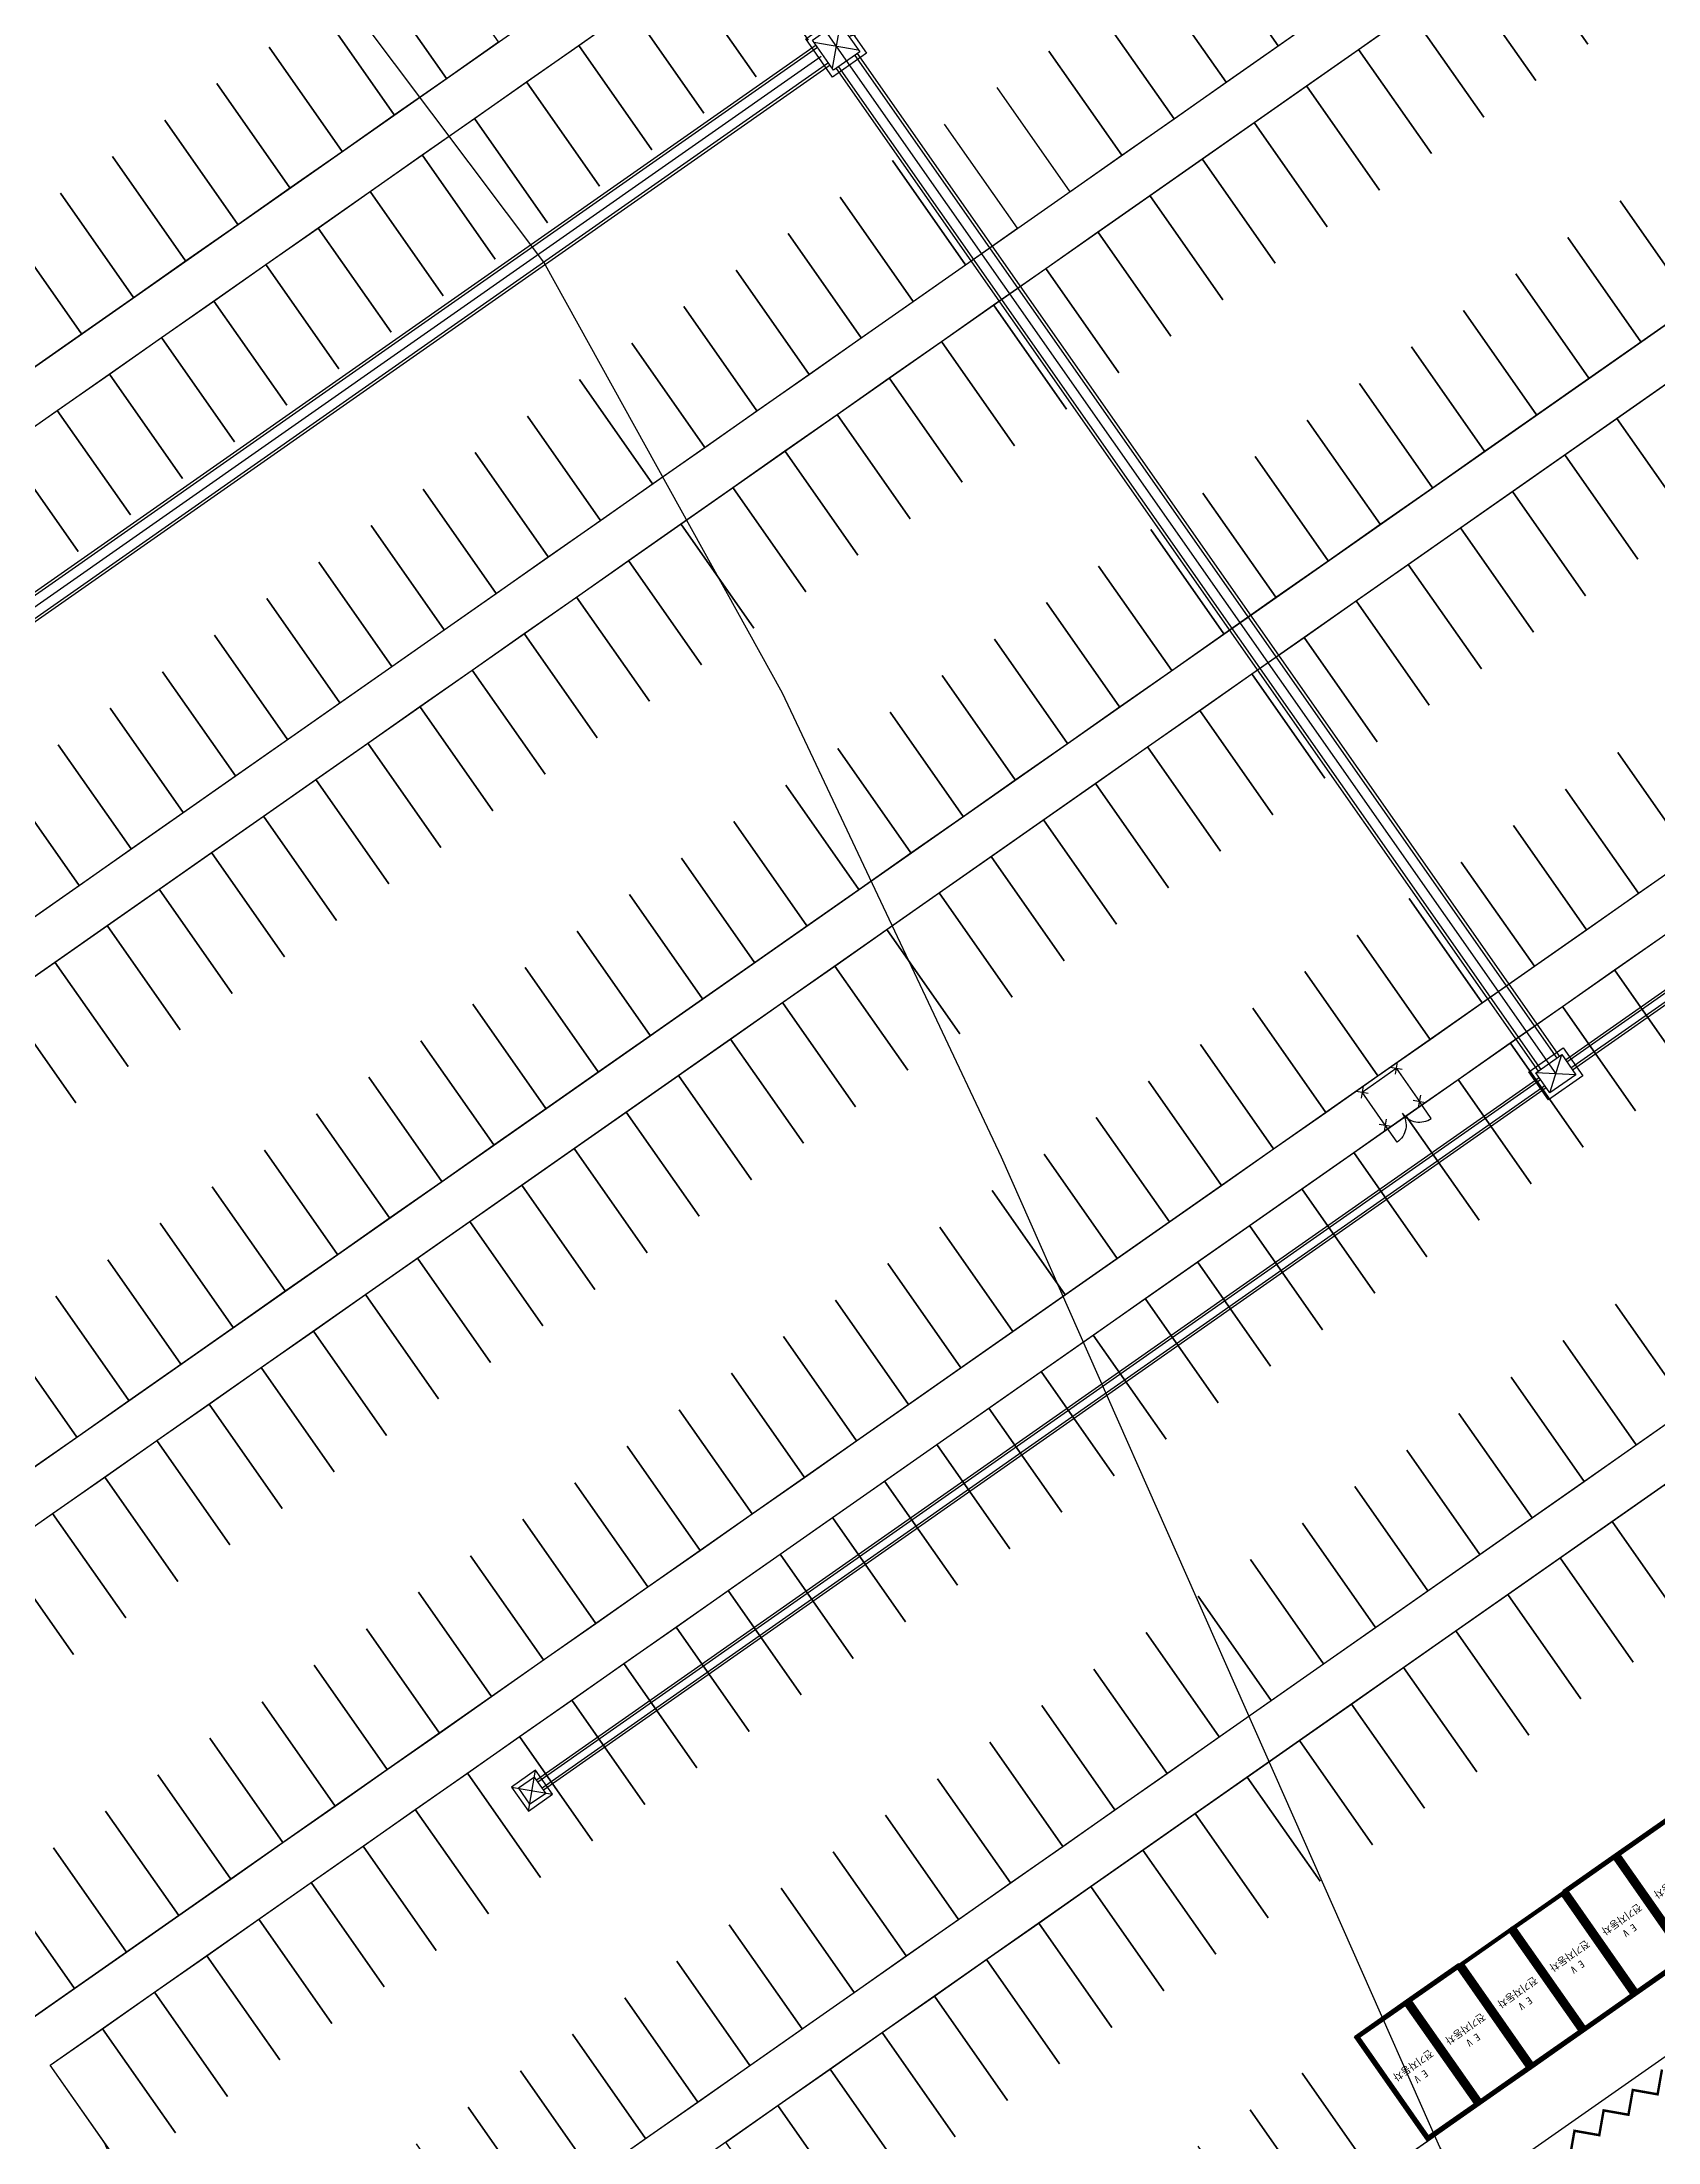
# Model space of a CAD drawing. Header units: millimetres. Extents: x 152904052 to 153933663, y 538271515 to 539240469.
# Drawn here: x 153163743 to 153229752, y 538655400 to 538741179 of the extents above; entities that cross this region are included whole.
import ezdxf
from ezdxf.enums import TextEntityAlignment as Align

# ---------------------------------------------------------------- set-up
doc = ezdxf.new("R2010")
doc.units = ezdxf.units.MM
doc.layers.add('FENC', color=7, linetype='Continuous')
doc.layers.add('SCHM', color=9, linetype='Continuous')
doc.styles.add('IIAC FONT', font='GulimChe.ttf')

# ---------------------------------------------------------------- blocks, each defined once
blk = doc.blocks.new('MF-2(H2000)')
for points in [[(48447494, 24728615), (48447141, 24728262)], [(48447141, 24728615), (48447494, 24728262)], [(48449194, 24728615), (48448841, 24728262)], [(48448841, 24728615), (48449194, 24728262)], [(48447494, 24726965), (48447141, 24726612)], [(48447141, 24726965), (48447494, 24726612)], [(48449194, 24726965), (48448841, 24726612)], [(48448841, 24726965), (48449194, 24726612)]]:
    blk.add_lwpolyline(points)
at = {"ltscale": 3}
blk.add_lwpolyline([(48447317, 24726788), (48447317, 24726788), (48447317, 24728438), (48449017, 24728438), (48449017, 24726788), (48449017, 24726788)], dxfattribs=at)
at = {"ltscale": 5}
for points in [[(48448167, 24726788, -0.414214), (48447317, 24725938), (48447317, 24726788)], [(48448167, 24726788, 0.414214), (48449017, 24725938), (48449017, 24726788)]]:
    blk.add_lwpolyline(points, format="xyb", dxfattribs=at)

msp = doc.modelspace()

# ---------------------------------------------------------------- linework, layer by layer
at = {"layer": 'SCHM'}
for p, q in [((153225966.8, 538699609.8), (153266924.4, 538728288.6)), ((153226253.5, 538699200.2), (153267211.2, 538727879.1)), ((153224901.9, 538698864.2), (153183944.3, 538670185.4)), ((153225188.7, 538698454.6), (153184231, 538669775.8)), ((153183612.6, 538668915.5), (153183907.3, 538670586.8)), ((153183612.6, 538668915.5), (153183907.3, 538670586.8)), ((153182924.4, 538669898.5), (153184595.6, 538669603.8)), ((153182924.4, 538669898.5), (153184595.6, 538669603.8))]:
    msp.add_line(p, q, dxfattribs=at)
at = {"layer": 'SCHM', "ltscale": 10}
for p, q in [((153226024.1, 538699527.9), (153266981.7, 538728206.7)), ((153226196.2, 538699282.2), (153267153.8, 538727961)), ((153224959.2, 538698782.3), (153184001.6, 538670103.4)), ((153225131.3, 538698536.5), (153184173.7, 538669857.7))]:
    msp.add_line(p, q, dxfattribs=at)
at = {"layer": 'SCHM'}
for points in [[(153314905.6, 538482796.3), (153301620.6, 538497336.3), (153288440.6, 538512929.3), (153282626.6, 538522047.3), (153277248.6, 538530476.3), (153274887.6, 538538209.3), (153269308.5, 538554932.3), (153263730.5, 538570642.3), (153258827.5, 538584831.3), (153250375.5, 538604088.3), (153246825.5, 538611013.2), (153235477.4, 538630277.2), (153220841.4, 538655192.2), (153202941.4, 538695621.2), (153193997.3, 538714578.2), (153184240.3, 538732182.2), (153172044.3, 538748431.1), (153145627.2, 538786566.1), (153136550.2, 538799474.1), (153130964.2, 538806276.1), (153125553.2, 538808369.1), (153117534.2, 538809397.1)], [(153211259.3, 538745284.1), (153214241.9, 538741024.5), (153216371.7, 538742515.8), (153213389.1, 538746775.4)], [(153226890.8, 538741091.8), (153223908.3, 538745351.4), (153226038, 538746842.7), (153229020.6, 538742583.1)], [(153192909.3, 538739759.9), (153189926.7, 538744019.5), (153192056.5, 538745510.8), (153195039.1, 538741251.2)], [(153177277.8, 538743952.2), (153180260.4, 538739692.6), (153182390.2, 538741183.9), (153179407.6, 538745443.5)], [(153209129.5, 538743792.8), (153212112.1, 538739533.2), (153214241.9, 538741024.5), (153211259.3, 538745284.1)], [(153224761.1, 538739600.5), (153221778.5, 538743860.1), (153223908.3, 538745351.4), (153226890.8, 538741091.8)], [(153175148, 538742460.9), (153178130.6, 538738201.3), (153180260.4, 538739692.6), (153177277.8, 538743952.2)], [(153190779.5, 538738268.6), (153187796.9, 538742528.2), (153189926.7, 538744019.5), (153192909.3, 538739759.9)], [(153206999.7, 538742301.5), (153209982.3, 538738041.9), (153212112.1, 538739533.2), (153209129.5, 538743792.8)], [(153222631.3, 538738109.2), (153219648.7, 538742368.8), (153221778.5, 538743860.1), (153224761.1, 538739600.5)], [(153173018.2, 538740969.6), (153176000.8, 538736710), (153178130.6, 538738201.3), (153175148, 538742460.9)], [(153188649.7, 538736777.3), (153185667.1, 538741036.9), (153187796.9, 538742528.2), (153190779.5, 538738268.6)], [(153204869.9, 538740810.2), (153207852.5, 538736550.6), (153209982.3, 538738041.9), (153206999.7, 538742301.5)], [(153220501.5, 538736617.9), (153217518.9, 538740877.5), (153219648.7, 538742368.8), (153222631.3, 538738109.2)], [(153196341.5, 538741919), (153196022.3, 538740108.5)], [(153195362.7, 538741050.5), (153119461, 538687903.6)], [(153170888.4, 538739478.3), (153173871, 538735218.7), (153176000.8, 538736710), (153173018.2, 538740969.6)], [(153186519.9, 538735286), (153183537.3, 538739545.6), (153185667.1, 538741036.9), (153188649.7, 538736777.3)], [(153195276.6, 538741173.4), (153197087.2, 538740854.1)], [(153197046.2, 538740703.4), (153225725.1, 538699745.8)], [(153202740.1, 538739318.9), (153205722.7, 538735059.3), (153207852.5, 538736550.6), (153204869.9, 538740810.2)], [(153218371.7, 538735126.6), (153215389.1, 538739386.2), (153217518.9, 538740877.5), (153220501.5, 538736617.9)], [(153195936.3, 538740231.4), (153120034.5, 538687084.4)], [(153184390.1, 538733794.7), (153181407.5, 538738054.3), (153183537.3, 538739545.6), (153186519.9, 538735286)], [(153196177.9, 538740095.4), (153224856.8, 538699137.8)], [(153168758.6, 538737987), (153171741.2, 538733727.4), (153173871, 538735218.7), (153170888.4, 538739478.3)], [(153216241.9, 538733635.3), (153213259.3, 538737894.9), (153215389.1, 538739386.2), (153218371.7, 538735126.6)], [(153166628.8, 538736495.7), (153169611.4, 538732236.1), (153171741.2, 538733727.4), (153168758.6, 538737987)], [(153182260.3, 538732303.4), (153179277.7, 538736563), (153181407.5, 538738054.3), (153184390.1, 538733794.7)], [(153198480.5, 538736336.3), (153201463.1, 538732076.7), (153203592.9, 538733568), (153200610.3, 538737827.6)], [(153214112.1, 538732144), (153211129.5, 538736403.6), (153213259.3, 538737894.9), (153216241.9, 538733635.3)], [(153164499, 538735004.4), (153167481.6, 538730744.8), (153169611.4, 538732236.1), (153166628.8, 538736495.7)], [(153180130.5, 538730812.1), (153177147.9, 538735071.7), (153179277.7, 538736563), (153182260.3, 538732303.4)], [(153196350.8, 538734845), (153199333.3, 538730585.4), (153201463.1, 538732076.7), (153198480.5, 538736336.3)], [(153211982.3, 538730652.7), (153208999.7, 538734912.3), (153211129.5, 538736403.6), (153214112.1, 538732144)], [(153228202.5, 538734685.6), (153231185.1, 538730426), (153233314.9, 538731917.3), (153230332.3, 538736176.9)], [(153162369.2, 538733513.1), (153165351.8, 538729253.5), (153167481.6, 538730744.8), (153164499, 538735004.4)], [(153178000.7, 538729320.8), (153175018.1, 538733580.4), (153177147.9, 538735071.7), (153180130.5, 538730812.1)], [(153194221, 538733353.7), (153197203.6, 538729094.1), (153199333.3, 538730585.4), (153196350.8, 538734845)], [(153209852.5, 538729161.4), (153206869.9, 538733421), (153208999.7, 538734912.3), (153211982.3, 538730652.7)], [(153226072.7, 538733194.3), (153229055.3, 538728934.7), (153231185.1, 538730426), (153228202.5, 538734685.6)], [(153160239.4, 538732021.8), (153163222, 538727762.2), (153165351.8, 538729253.5), (153162369.2, 538733513.1)], [(153175870.9, 538727829.5), (153172888.3, 538732089.1), (153175018.1, 538733580.4), (153178000.7, 538729320.8)], [(153192091.2, 538731862.4), (153195073.8, 538727602.8), (153197203.6, 538729094.1), (153194221, 538733353.7)], [(153207722.7, 538727670.1), (153204740.1, 538731929.7), (153206869.9, 538733421), (153209852.5, 538729161.4)], [(153223942.9, 538731703), (153226925.5, 538727443.4), (153229055.3, 538728934.7), (153226072.7, 538733194.3)], [(153173741.1, 538726338.2), (153170758.5, 538730597.8), (153172888.3, 538732089.1), (153175870.9, 538727829.5)], [(153189961.4, 538730371.1), (153192944, 538726111.5), (153195073.8, 538727602.8), (153192091.2, 538731862.4)], [(153205592.9, 538726178.8), (153202610.3, 538730438.4), (153204740.1, 538731929.7), (153207722.7, 538727670.1)], [(153221813.1, 538730211.7), (153224795.7, 538725952.1), (153226925.5, 538727443.4), (153223942.9, 538731703)], [(153171611.3, 538724846.9), (153168628.7, 538729106.5), (153170758.5, 538730597.8), (153173741.1, 538726338.2)], [(153187831.6, 538728879.8), (153190814.2, 538724620.2), (153192944, 538726111.5), (153189961.4, 538730371.1)], [(153203463.1, 538724687.5), (153200480.5, 538728947.1), (153202610.3, 538730438.4), (153205592.9, 538726178.8)], [(153219683.3, 538728720.4), (153222665.9, 538724460.8), (153224795.7, 538725952.1), (153221813.1, 538730211.7)], [(153169481.5, 538723355.6), (153166498.9, 538727615.2), (153168628.7, 538729106.5), (153171611.3, 538724846.9)], [(153185701.8, 538727388.5), (153188684.4, 538723128.9), (153190814.2, 538724620.2), (153187831.6, 538728879.8)], [(153201333.3, 538723196.2), (153198350.7, 538727455.8), (153200480.5, 538728947.1), (153203463.1, 538724687.5)], [(153217553.5, 538727229.1), (153220536.1, 538722969.5), (153222665.9, 538724460.8), (153219683.3, 538728720.4)], [(153167351.7, 538721864.3), (153164369.2, 538726123.9), (153166498.9, 538727615.2), (153169481.5, 538723355.6)], [(153183572, 538725897.2), (153186554.6, 538721637.6), (153188684.4, 538723128.9), (153185701.8, 538727388.5)], [(153199203.5, 538721704.9), (153196220.9, 538725964.5), (153198350.7, 538727455.8), (153201333.3, 538723196.2)], [(153215423.7, 538725737.8), (153218406.3, 538721478.2), (153220536.1, 538722969.5), (153217553.5, 538727229.1)], [(153231055.3, 538721545.5), (153228072.7, 538725805.1), (153230202.5, 538727296.4), (153233185.1, 538723036.8)], [(153165222, 538720373), (153162239.4, 538724632.6), (153164369.2, 538726123.9), (153167351.7, 538721864.3)], [(153181442.2, 538724405.9), (153184424.8, 538720146.3), (153186554.6, 538721637.6), (153183572, 538725897.2)], [(153197073.7, 538720213.6), (153194091.1, 538724473.2), (153196220.9, 538725964.5), (153199203.5, 538721704.9)], [(153228925.5, 538720054.2), (153225942.9, 538724313.8), (153228072.7, 538725805.1), (153231055.3, 538721545.5)], [(153213293.9, 538724246.5), (153216276.5, 538719986.9), (153218406.3, 538721478.2), (153215423.7, 538725737.8)], [(153163092.2, 538718881.7), (153160109.6, 538723141.3), (153162239.4, 538724632.6), (153165222, 538720373)], [(153179312.4, 538722914.6), (153182295, 538718655), (153184424.8, 538720146.3), (153181442.2, 538724405.9)], [(153194943.9, 538718722.3), (153191961.3, 538722981.9), (153194091.1, 538724473.2), (153197073.7, 538720213.6)], [(153211164.1, 538722755.2), (153214146.7, 538718495.6), (153216276.5, 538719986.9), (153213293.9, 538724246.5)], [(153226795.7, 538718562.9), (153223813.1, 538722822.5), (153225942.9, 538724313.8), (153228925.5, 538720054.2)], [(153177182.6, 538721423.3), (153180165.2, 538717163.7), (153182295, 538718655), (153179312.4, 538722914.6)], [(153192814.1, 538717231), (153189831.5, 538721490.6), (153191961.3, 538722981.9), (153194943.9, 538718722.3)], [(153209034.4, 538721263.9), (153212017, 538717004.3), (153214146.7, 538718495.6), (153211164.1, 538722755.2)], [(153224665.9, 538717071.6), (153221683.3, 538721331.2), (153223813.1, 538722822.5), (153226795.7, 538718562.9)], [(153190684.3, 538715739.7), (153187701.7, 538719999.3), (153189831.5, 538721490.6), (153192814.1, 538717231)], [(153175052.8, 538719932), (153178035.4, 538715672.4), (153180165.2, 538717163.7), (153177182.6, 538721423.3)], [(153206904.6, 538719772.6), (153209887.2, 538715513), (153212017, 538717004.3), (153209034.4, 538721263.9)], [(153222536.1, 538715580.3), (153219553.5, 538719839.9), (153221683.3, 538721331.2), (153224665.9, 538717071.6)], [(153172923, 538718440.7), (153175905.6, 538714181.1), (153178035.4, 538715672.4), (153175052.8, 538719932)], [(153188554.5, 538714248.4), (153185571.9, 538718508), (153187701.7, 538719999.3), (153190684.3, 538715739.7)], [(153204774.8, 538718281.3), (153207757.4, 538714021.7), (153209887.2, 538715513), (153206904.6, 538719772.6)], [(153220406.3, 538714089), (153217423.7, 538718348.6), (153219553.5, 538719839.9), (153222536.1, 538715580.3)], [(153170793.2, 538716949.4), (153173775.8, 538712689.8), (153175905.6, 538714181.1), (153172923, 538718440.7)], [(153186424.7, 538712757.1), (153183442.1, 538717016.7), (153185571.9, 538718508), (153188554.5, 538714248.4)], [(153202645, 538716790), (153205627.6, 538712530.4), (153207757.4, 538714021.7), (153204774.8, 538718281.3)], [(153218276.5, 538712597.7), (153215293.9, 538716857.3), (153217423.7, 538718348.6), (153220406.3, 538714089)], [(153168663.4, 538715458.1), (153171646, 538711198.5), (153173775.8, 538712689.8), (153170793.2, 538716949.4)], [(153184294.9, 538711265.8), (153181312.3, 538715525.4), (153183442.1, 538717016.7), (153186424.7, 538712757.1)], [(153200515.2, 538715298.7), (153203497.8, 538711039.1), (153205627.6, 538712530.4), (153202645, 538716790)], [(153216146.7, 538711106.4), (153213164.1, 538715366), (153215293.9, 538716857.3), (153218276.5, 538712597.7)], [(153182165.1, 538709774.5), (153179182.5, 538714034.1), (153181312.3, 538715525.4), (153184294.9, 538711265.8)], [(153166533.6, 538713966.8), (153169516.2, 538709707.2), (153171646, 538711198.5), (153168663.4, 538715458.1)], [(153198385.4, 538713807.4), (153201368, 538709547.8), (153203497.8, 538711039.1), (153200515.2, 538715298.7)], [(153214016.9, 538709615.1), (153211034.3, 538713874.7), (153213164.1, 538715366), (153216146.7, 538711106.4)], [(153164403.8, 538712475.5), (153167386.4, 538708215.9), (153169516.2, 538709707.2), (153166533.6, 538713966.8)], [(153180035.4, 538708283.2), (153177052.8, 538712542.8), (153179182.5, 538714034.1), (153182165.1, 538709774.5)], [(153196255.6, 538712316.1), (153199238.2, 538708056.5), (153201368, 538709547.8), (153198385.4, 538713807.4)], [(153211887.1, 538708123.8), (153208904.5, 538712383.4), (153211034.3, 538713874.7), (153214016.9, 538709615.1)], [(153228107.3, 538712156.7), (153231089.9, 538707897.1), (153233219.7, 538709388.4), (153230237.1, 538713648)], [(153162274, 538710984.2), (153165256.6, 538706724.6), (153167386.4, 538708215.9), (153164403.8, 538712475.5)], [(153177905.6, 538706791.9), (153174923, 538711051.5), (153177052.8, 538712542.8), (153180035.4, 538708283.2)], [(153194125.8, 538710824.8), (153197108.4, 538706565.2), (153199238.2, 538708056.5), (153196255.6, 538712316.1)], [(153209757.3, 538706632.5), (153206774.7, 538710892.1), (153208904.5, 538712383.4), (153211887.1, 538708123.8)], [(153225977.5, 538710665.4), (153228960.1, 538706405.8), (153231089.9, 538707897.1), (153228107.3, 538712156.7)], [(153160144.2, 538709492.9), (153163126.8, 538705233.3), (153165256.6, 538706724.6), (153162274, 538710984.2)], [(153175775.8, 538705300.6), (153172793.2, 538709560.2), (153174923, 538711051.5), (153177905.6, 538706791.9)], [(153191996, 538709333.5), (153194978.6, 538705073.9), (153197108.4, 538706565.2), (153194125.8, 538710824.8)], [(153207627.5, 538705141.2), (153204644.9, 538709400.8), (153206774.7, 538710892.1), (153209757.3, 538706632.5)], [(153223847.8, 538709174.1), (153226830.3, 538704914.5), (153228960.1, 538706405.8), (153225977.5, 538710665.4)], [(153173646, 538703809.3), (153170663.4, 538708068.9), (153172793.2, 538709560.2), (153175775.8, 538705300.6)], [(153189866.2, 538707842.2), (153192848.8, 538703582.6), (153194978.6, 538705073.9), (153191996, 538709333.5)], [(153205497.7, 538703649.9), (153202515.1, 538707909.5), (153204644.9, 538709400.8), (153207627.5, 538705141.2)], [(153221718, 538707682.8), (153224700.6, 538703423.2), (153226830.3, 538704914.5), (153223847.8, 538709174.1)], [(153171516.2, 538702318), (153168533.6, 538706577.6), (153170663.4, 538708068.9), (153173646, 538703809.3)], [(153187736.4, 538706350.9), (153190719, 538702091.3), (153192848.8, 538703582.6), (153189866.2, 538707842.2)], [(153203367.9, 538702158.6), (153200385.3, 538706418.2), (153202515.1, 538707909.5), (153205497.7, 538703649.9)], [(153219588.2, 538706191.5), (153222570.8, 538701931.9), (153224700.6, 538703423.2), (153221718, 538707682.8)], [(153169386.4, 538700826.7), (153166403.8, 538705086.3), (153168533.6, 538706577.6), (153171516.2, 538702318)], [(153185606.6, 538704859.6), (153188589.2, 538700600), (153190719, 538702091.3), (153187736.4, 538706350.9)], [(153201238.1, 538700667.3), (153198255.5, 538704926.9), (153200385.3, 538706418.2), (153203367.9, 538702158.6)], [(153217458.4, 538704700.2), (153220441, 538700440.6), (153222570.8, 538701931.9), (153219588.2, 538706191.5)], [(153167256.6, 538699335.4), (153164274, 538703595), (153166403.8, 538705086.3), (153169386.4, 538700826.7)], [(153183476.8, 538703368.3), (153186459.4, 538699108.7), (153188589.2, 538700600), (153185606.6, 538704859.6)], [(153199108.3, 538699176), (153196125.7, 538703435.6), (153198255.5, 538704926.9), (153201238.1, 538700667.3)], [(153215328.6, 538703208.9), (153218311.2, 538698949.3), (153220441, 538700440.6), (153217458.4, 538704700.2)], [(153230960.1, 538699016.6), (153227977.5, 538703276.2), (153230107.3, 538704767.5), (153233089.9, 538700507.9)], [(153165126.8, 538697844.1), (153162144.2, 538702103.7), (153164274, 538703595), (153167256.6, 538699335.4)], [(153181347, 538701877), (153184329.6, 538697617.4), (153186459.4, 538699108.7), (153183476.8, 538703368.3)], [(153196978.5, 538697684.7), (153193995.9, 538701944.3), (153196125.7, 538703435.6), (153199108.3, 538699176)], [(153213198.8, 538701717.6), (153216181.4, 538697458), (153218311.2, 538698949.3), (153215328.6, 538703208.9)], [(153228830.3, 538697525.3), (153225847.7, 538701784.9), (153227977.5, 538703276.2), (153230960.1, 538699016.6)], [(153162997, 538696352.8), (153160014.4, 538700612.4), (153162144.2, 538702103.7), (153165126.8, 538697844.1)], [(153179217.2, 538700385.7), (153182199.8, 538696126.1), (153184329.6, 538697617.4), (153181347, 538701877)], [(153194848.7, 538696193.4), (153191866.2, 538700453), (153193995.9, 538701944.3), (153196978.5, 538697684.7)], [(153226700.5, 538696034), (153223717.9, 538700293.6), (153225847.7, 538701784.9), (153228830.3, 538697525.3)], [(153211069, 538700226.3), (153214051.6, 538695966.7), (153216181.4, 538697458), (153213198.8, 538701717.6)], [(153177087.4, 538698894.4), (153180070, 538694634.8), (153182199.8, 538696126.1), (153179217.2, 538700385.7)], [(153192719, 538694702.1), (153189736.4, 538698961.7), (153191866.2, 538700453), (153194848.7, 538696193.4)], [(153208939.2, 538698735), (153211921.8, 538694475.4), (153214051.6, 538695966.7), (153211069, 538700226.3)], [(153224570.7, 538694542.7), (153221588.1, 538698802.3), (153223717.9, 538700293.6), (153226700.5, 538696034)], [(153225332, 538698249.8), (153225823.4, 538699814.6)], [(153174957.6, 538697403.1), (153177940.2, 538693143.5), (153180070, 538694634.8), (153177087.4, 538698894.4)], [(153190589.2, 538693210.8), (153187606.6, 538697470.4), (153189736.4, 538698961.7), (153192719, 538694702.1)], [(153206809.4, 538697243.7), (153209792, 538692984.1), (153211921.8, 538694475.4), (153208939.2, 538698735)], [(153222440.9, 538693051.4), (153219458.3, 538697311), (153221588.1, 538698802.3), (153224570.7, 538694542.7)], [(153226396.9, 538698995.5), (153224758.5, 538699069)], [(153188459.4, 538691719.5), (153185476.8, 538695979.1), (153187606.6, 538697470.4), (153190589.2, 538693210.8)], [(153172827.8, 538695911.8), (153175810.4, 538691652.2), (153177940.2, 538693143.5), (153174957.6, 538697403.1)], [(153204679.6, 538695752.4), (153207662.2, 538691492.8), (153209792, 538692984.1), (153206809.4, 538697243.7)], [(153220311.1, 538691560.1), (153217328.5, 538695819.7), (153219458.3, 538697311), (153222440.9, 538693051.4)], [(153170698, 538694420.5), (153173680.6, 538690160.9), (153175810.4, 538691652.2), (153172827.8, 538695911.8)], [(153186329.6, 538690228.2), (153183347, 538694487.8), (153185476.8, 538695979.1), (153188459.4, 538691719.5)], [(153202549.8, 538694261.1), (153205532.4, 538690001.5), (153207662.2, 538691492.8), (153204679.6, 538695752.4)], [(153218181.3, 538690068.8), (153215198.7, 538694328.4), (153217328.5, 538695819.7), (153220311.1, 538691560.1)], [(153168568.2, 538692929.2), (153171550.8, 538688669.6), (153173680.6, 538690160.9), (153170698, 538694420.5)], [(153184199.8, 538688736.9), (153181217.2, 538692996.5), (153183347, 538694487.8), (153186329.6, 538690228.2)], [(153200420, 538692769.8), (153203402.6, 538688510.2), (153205532.4, 538690001.5), (153202549.8, 538694261.1)], [(153216051.5, 538688577.5), (153213068.9, 538692837.1), (153215198.7, 538694328.4), (153218181.3, 538690068.8)], [(153166438.4, 538691437.9), (153169421, 538687178.3), (153171550.8, 538688669.6), (153168568.2, 538692929.2)], [(153182070, 538687245.6), (153179087.4, 538691505.2), (153181217.2, 538692996.5), (153184199.8, 538688736.9)], [(153198290.2, 538691278.5), (153201272.8, 538687018.9), (153203402.6, 538688510.2), (153200420, 538692769.8)], [(153213921.7, 538687086.2), (153210939.1, 538691345.8), (153213068.9, 538692837.1), (153216051.5, 538688577.5)], [(153179940.2, 538685754.3), (153176957.6, 538690013.9), (153179087.4, 538691505.2), (153182070, 538687245.6)], [(153164308.7, 538689946.6), (153167291.2, 538685687), (153169421, 538687178.3), (153166438.4, 538691437.9)], [(153196160.4, 538689787.2), (153199143, 538685527.6), (153201272.8, 538687018.9), (153198290.2, 538691278.5)], [(153211791.9, 538685594.9), (153208809.3, 538689854.5), (153210939.1, 538691345.8), (153213921.7, 538687086.2)], [(153228012.2, 538689627.8), (153230994.8, 538685368.2), (153233124.6, 538686859.5), (153230142, 538691119.1)], [(153162178.9, 538688455.3), (153165161.5, 538684195.7), (153167291.2, 538685687), (153164308.7, 538689946.6)], [(153177810.4, 538684263), (153174827.8, 538688522.6), (153176957.6, 538690013.9), (153179940.2, 538685754.3)], [(153194030.6, 538688295.9), (153197013.2, 538684036.3), (153199143, 538685527.6), (153196160.4, 538689787.2)], [(153209662.1, 538684103.6), (153206679.5, 538688363.2), (153208809.3, 538689854.5), (153211791.9, 538685594.9)], [(153225882.4, 538688136.5), (153228865, 538683876.9), (153230994.8, 538685368.2), (153228012.2, 538689627.8)], [(153160049.1, 538686964), (153163031.7, 538682704.4), (153165161.5, 538684195.7), (153162178.9, 538688455.3)], [(153175680.6, 538682771.7), (153172698, 538687031.3), (153174827.8, 538688522.6), (153177810.4, 538684263)], [(153191900.8, 538686804.6), (153194883.4, 538682545), (153197013.2, 538684036.3), (153194030.6, 538688295.9)], [(153207532.3, 538682612.3), (153204549.8, 538686871.9), (153206679.5, 538688363.2), (153209662.1, 538684103.6)], [(153223752.6, 538686645.2), (153226735.2, 538682385.6), (153228865, 538683876.9), (153225882.4, 538688136.5)], [(153173550.8, 538681280.4), (153170568.2, 538685540), (153172698, 538687031.3), (153175680.6, 538682771.7)], [(153189771, 538685313.3), (153192753.6, 538681053.7), (153194883.4, 538682545), (153191900.8, 538686804.6)], [(153205402.6, 538681121), (153202420, 538685380.6), (153204549.8, 538686871.9), (153207532.3, 538682612.3)], [(153221622.8, 538685153.9), (153224605.4, 538680894.3), (153226735.2, 538682385.6), (153223752.6, 538686645.2)], [(153171421, 538679789.1), (153168438.4, 538684048.7), (153170568.2, 538685540), (153173550.8, 538681280.4)], [(153187641.2, 538683822), (153190623.8, 538679562.4), (153192753.6, 538681053.7), (153189771, 538685313.3)], [(153203272.8, 538679629.7), (153200290.2, 538683889.3), (153202420, 538685380.6), (153205402.6, 538681121)], [(153219493, 538683662.6), (153222475.6, 538679403), (153224605.4, 538680894.3), (153221622.8, 538685153.9)], [(153169291.2, 538678297.8), (153166308.6, 538682557.4), (153168438.4, 538684048.7), (153171421, 538679789.1)], [(153185511.4, 538682330.7), (153188494, 538678071.1), (153190623.8, 538679562.4), (153187641.2, 538683822)], [(153201143, 538678138.4), (153198160.4, 538682398), (153200290.2, 538683889.3), (153203272.8, 538679629.7)], [(153217363.2, 538682171.3), (153220345.8, 538677911.7), (153222475.6, 538679403), (153219493, 538683662.6)], [(153167161.4, 538676806.5), (153164178.8, 538681066.1), (153166308.6, 538682557.4), (153169291.2, 538678297.8)], [(153183381.6, 538680839.4), (153186364.2, 538676579.8), (153188494, 538678071.1), (153185511.4, 538682330.7)], [(153199013.2, 538676647.1), (153196030.6, 538680906.7), (153198160.4, 538682398), (153201143, 538678138.4)], [(153215233.4, 538680680), (153218216, 538676420.4), (153220345.8, 538677911.7), (153217363.2, 538682171.3)], [(153230864.9, 538676487.7), (153227882.3, 538680747.3), (153230012.1, 538682238.6), (153232994.7, 538677979)], [(153165031.6, 538675315.2), (153162049, 538679574.8), (153164178.8, 538681066.1), (153167161.4, 538676806.5)], [(153181251.8, 538679348.1), (153184234.4, 538675088.5), (153186364.2, 538676579.8), (153183381.6, 538680839.4)], [(153196883.4, 538675155.8), (153193900.8, 538679415.4), (153196030.6, 538680906.7), (153199013.2, 538676647.1)], [(153213103.6, 538679188.7), (153216086.2, 538674929.1), (153218216, 538676420.4), (153215233.4, 538680680)], [(153228735.1, 538674996.4), (153225752.5, 538679256), (153227882.3, 538680747.3), (153230864.9, 538676487.7)], [(153162901.8, 538673823.9), (153159919.2, 538678083.5), (153162049, 538679574.8), (153165031.6, 538675315.2)], [(153179122, 538677856.8), (153182104.6, 538673597.2), (153184234.4, 538675088.5), (153181251.8, 538679348.1)], [(153194753.6, 538673664.5), (153191771, 538677924.1), (153193900.8, 538679415.4), (153196883.4, 538675155.8)], [(153210973.8, 538677697.4), (153213956.4, 538673437.8), (153216086.2, 538674929.1), (153213103.6, 538679188.7)], [(153226605.3, 538673505.1), (153223622.7, 538677764.7), (153225752.5, 538679256), (153228735.1, 538674996.4)], [(153176992.3, 538676365.5), (153179974.9, 538672105.9), (153182104.6, 538673597.2), (153179122, 538677856.8)], [(153192623.8, 538672173.2), (153189641.2, 538676432.8), (153191771, 538677924.1), (153194753.6, 538673664.5)], [(153224475.5, 538672013.8), (153221492.9, 538676273.4), (153223622.7, 538677764.7), (153226605.3, 538673505.1)], [(153208844, 538676206.1), (153211826.6, 538671946.5), (153213956.4, 538673437.8), (153210973.8, 538677697.4)], [(153174862.5, 538674874.2), (153177845.1, 538670614.6), (153179974.9, 538672105.9), (153176992.3, 538676365.5)], [(153190494, 538670681.9), (153187511.4, 538674941.5), (153189641.2, 538676432.8), (153192623.8, 538672173.2)], [(153206714.2, 538674714.8), (153209696.8, 538670455.2), (153211826.6, 538671946.5), (153208844, 538676206.1)], [(153222345.7, 538670522.5), (153219363.1, 538674782.1), (153221492.9, 538676273.4), (153224475.5, 538672013.8)], [(153172732.7, 538673382.9), (153175715.3, 538669123.3), (153177845.1, 538670614.6), (153174862.5, 538674874.2)], [(153188364.2, 538669190.6), (153185381.6, 538673450.2), (153187511.4, 538674941.5), (153190494, 538670681.9)], [(153204584.4, 538673223.5), (153207567, 538668963.9), (153209696.8, 538670455.2), (153206714.2, 538674714.8)], [(153220216, 538669031.2), (153217233.4, 538673290.8), (153219363.1, 538674782.1), (153222345.7, 538670522.5)], [(153186234.4, 538667699.3), (153183251.8, 538671958.9), (153185381.6, 538673450.2), (153188364.2, 538669190.6)], [(153170602.9, 538671891.6), (153173585.5, 538667632), (153175715.3, 538669123.3), (153172732.7, 538673382.9)], [(153202454.6, 538671732.2), (153205437.2, 538667472.6), (153207567, 538668963.9), (153204584.4, 538673223.5)], [(153218086.2, 538667539.9), (153215103.6, 538671799.5), (153217233.4, 538673290.8), (153220216, 538669031.2)], [(153168473.1, 538670400.3), (153171455.7, 538666140.7), (153173585.5, 538667632), (153170602.9, 538671891.6)], [(153184104.6, 538666208), (153181122, 538670467.6), (153183251.8, 538671958.9), (153186234.4, 538667699.3)], [(153200324.8, 538670240.9), (153203307.4, 538665981.3), (153205437.2, 538667472.6), (153202454.6, 538671732.2)], [(153215956.4, 538666048.6), (153212973.8, 538670308.2), (153215103.6, 538671799.5), (153218086.2, 538667539.9)], [(153166343.3, 538668909), (153169325.9, 538664649.4), (153171455.7, 538666140.7), (153168473.1, 538670400.3)], [(153181974.8, 538664716.7), (153178992.2, 538668976.3), (153181122, 538670467.6), (153184104.6, 538666208)], [(153198195, 538668749.6), (153201177.6, 538664490), (153203307.4, 538665981.3), (153200324.8, 538670240.9)], [(153213826.6, 538664557.3), (153210844, 538668816.9), (153212973.8, 538670308.2), (153215956.4, 538666048.6)], [(153164213.5, 538667417.7), (153167196.1, 538663158.1), (153169325.9, 538664649.4), (153166343.3, 538668909)], [(153179845, 538663225.4), (153176862.4, 538667485), (153178992.2, 538668976.3), (153181974.8, 538664716.7)], [(153196065.2, 538667258.3), (153199047.8, 538662998.7), (153201177.6, 538664490), (153198195, 538668749.6)], [(153211696.8, 538663066), (153208714.2, 538667325.6), (153210844, 538668816.9), (153213826.6, 538664557.3)], [(153227998.9, 538667156.3), (153230981.5, 538662896.7), (153233111.3, 538664388), (153230128.7, 538668647.6)], [(153177715.2, 538661734.1), (153174732.6, 538665993.7), (153176862.4, 538667485), (153179845, 538663225.4)], [(153162083.7, 538665926.4), (153165066.3, 538661666.8), (153167196.1, 538663158.1), (153164213.5, 538667417.7)], [(153193935.4, 538665767), (153196918, 538661507.4), (153199047.8, 538662998.7), (153196065.2, 538667258.3)], [(153209567, 538661574.7), (153206584.4, 538665834.3), (153208714.2, 538667325.6), (153211696.8, 538663066)], [(153225869.1, 538665665), (153228851.7, 538661405.4), (153230981.5, 538662896.7), (153227998.9, 538667156.3)], [(153159953.9, 538664435.1), (153162936.5, 538660175.5), (153165066.3, 538661666.8), (153162083.7, 538665926.4)], [(153175585.4, 538660242.8), (153172602.8, 538664502.4), (153174732.6, 538665993.7), (153177715.2, 538661734.1)], [(153191805.7, 538664275.7), (153194788.2, 538660016.1), (153196918, 538661507.4), (153193935.4, 538665767)], [(153207437.2, 538660083.4), (153204454.6, 538664343), (153206584.4, 538665834.3), (153209567, 538661574.7)], [(153223739.3, 538664173.7), (153226721.9, 538659914.1), (153228851.7, 538661405.4), (153225869.1, 538665665)], [(153223739.3, 538664173.7), (153226721.9, 538659914.1), (153228851.7, 538661405.4), (153225869.1, 538665665)], [(153173455.6, 538658751.5), (153170473, 538663011.1), (153172602.8, 538664502.4), (153175585.4, 538660242.8)], [(153189675.9, 538662784.4), (153192658.5, 538658524.8), (153194788.2, 538660016.1), (153191805.7, 538664275.7)], [(153205307.4, 538658592.1), (153202324.8, 538662851.7), (153204454.6, 538664343), (153207437.2, 538660083.4)], [(153221609.5, 538662682.4), (153224592.1, 538658422.8), (153226721.9, 538659914.1), (153223739.3, 538664173.7)], [(153171325.8, 538657260.2), (153168343.2, 538661519.8), (153170473, 538663011.1), (153173455.6, 538658751.5)], [(153187546.1, 538661293.1), (153190528.7, 538657033.5), (153192658.5, 538658524.8), (153189675.9, 538662784.4)], [(153203177.6, 538657100.8), (153200195, 538661360.4), (153202324.8, 538662851.7), (153205307.4, 538658592.1)], [(153219479.7, 538661191.1), (153222462.3, 538656931.5), (153224592.1, 538658422.8), (153221609.5, 538662682.4)], [(153169196, 538655768.9), (153166213.4, 538660028.5), (153168343.2, 538661519.8), (153171325.8, 538657260.2)], [(153185416.3, 538659801.8), (153188398.9, 538655542.2), (153190528.7, 538657033.5), (153187546.1, 538661293.1)], [(153201047.8, 538655609.5), (153198065.2, 538659869.1), (153200195, 538661360.4), (153203177.6, 538657100.8)], [(153217349.9, 538659699.8), (153220332.5, 538655440.2), (153222462.3, 538656931.5), (153219479.7, 538661191.1)], [(153167066.2, 538654277.6), (153164083.6, 538658537.2), (153166213.4, 538660028.5), (153169196, 538655768.9)], [(153183286.5, 538658310.5), (153186269.1, 538654050.9), (153188398.9, 538655542.2), (153185416.3, 538659801.8)], [(153198918, 538654118.2), (153195935.4, 538658377.8), (153198065.2, 538659869.1), (153201047.8, 538655609.5)], [(153215220.1, 538658208.5), (153218202.7, 538653948.9), (153220332.5, 538655440.2), (153217349.9, 538659699.8)], [(153181156.7, 538656819.2), (153184139.3, 538652559.6), (153186269.1, 538654050.9), (153183286.5, 538658310.5)], [(153196788.2, 538652626.9), (153193805.6, 538656886.5), (153195935.4, 538658377.8), (153198918, 538654118.2)], [(153213090.3, 538656717.2), (153216072.9, 538652457.6), (153218202.7, 538653948.9), (153215220.1, 538658208.5)], [(153179026.9, 538655327.9), (153182009.5, 538651068.3), (153184139.3, 538652559.6), (153181156.7, 538656819.2)], [(153194658.4, 538651135.6), (153191675.8, 538655395.2), (153193805.6, 538656886.5), (153196788.2, 538652626.9)], [(153210960.6, 538655225.9), (153213943.2, 538650966.3), (153216072.9, 538652457.6), (153213090.3, 538656717.2)]]:
    msp.add_lwpolyline(points, dxfattribs=at)
at = {"layer": 'SCHM', "ltscale": 0.0008}
for points in [[(153126885.8, 538706866.7, -1), (153129138.5, 538708444.1), (153131275.1, 538705392.7), (153239976.6, 538781506.2), (153237840, 538784557.6, -1), (153240092.7, 538786134.9), (153245513, 538778393.9, -1), (153243260.3, 538776816.6), (153241123.8, 538779867.9), (153132422.2, 538703754.4), (153134558.8, 538700703.1, -1), (153132306.1, 538699125.7)], [(153266540.5, 538770592.5, 1.02502), (153268793.1, 538772169.8), (153263343.3, 538779953, 1), (153261090.6, 538778375.7), (153263227.2, 538775324.4), (153141828.9, 538690320.3), (153139692.3, 538693371.7, 1), (153137439.6, 538691794.3), (153142859.9, 538684053.3, 1), (153145112.6, 538685630.7), (153142976, 538688682), (153264374.4, 538773686.1)], [(153274928.2, 538758613.7), (153153529.8, 538673609.6), (153155666.4, 538670558.3, -1), (153153413.7, 538668980.9), (153147993.4, 538676721.9, -1), (153150246.1, 538678299.3), (153152382.7, 538675247.9), (153273781, 538760252), (153271587.1, 538763385.2, -1), (153273839.8, 538764962.6), (153279374.8, 538757057.7, -1), (153277122.1, 538755480.4)], [(153284355, 538750355.2, 0.3462784), (153282657, 538750450.1), (153282432.8, 538750293.1, 0.4142136), (153282095.2, 538748378.1), (153284334.8, 538745179.6), (153162936.5, 538660175.5), (153160799.9, 538663226.9, 1), (153158547.2, 538661649.5), (153163967.5, 538653908.6, 1), (153166220.2, 538655485.9), (153164083.6, 538658537.2), (153285482, 538743541.3), (153287675.9, 538740408, 0.4142136), (153289590.9, 538740070.3), (153291743.4, 538741577.5, 0.4855768), (153291864, 538743735.2)], [(153298493.2, 538730189.6), (153174637.4, 538643464.8), (153176774, 538640413.5, -1), (153174521.4, 538638836.2), (153169101.1, 538646577.1, -1), (153171353.7, 538648154.5), (153173490.3, 538645103.1), (153297346.1, 538731827.9), (153295152.2, 538734961.1, -1), (153297404.8, 538736538.5), (153302939.8, 538728633.7, -1), (153300687.2, 538727056.3)]]:
    msp.add_lwpolyline(points, format="xyb", close=True, dxfattribs=at)
at = {"layer": 'SCHM', "ltscale": 5, "flags": 128}
for points in [[(153169080.4, 538779718.7), (153225577.7, 538699032.2)], [(153195567.6, 538740583.6), (153119747.8, 538687494)]]:
    msp.add_lwpolyline(points, dxfattribs=at)
at = {"layer": 'SCHM'}
for points in [[(153194940.7, 538741304.4), (153196333.3, 538742279.5), (153197423.1, 538740723.1), (153196030.5, 538739748)], [(153195219.3, 538741255.3), (153196284.2, 538742000.9), (153197144.5, 538740772.2), (153196079.6, 538740026.6)], [(153225282.9, 538697971.3), (153224479.9, 538699118.1), (153225872.5, 538700093.2), (153226675.5, 538698946.3)], [(153225332, 538698249.8), (153224758.5, 538699069), (153225823.4, 538699814.6), (153226396.9, 538698995.5)], [(153183612.6, 538668915.5), (153184595.6, 538669603.8), (153183907.3, 538670586.8), (153182924.4, 538669898.5)], [(153183661.8, 538669194), (153184317.1, 538669652.9), (153183858.2, 538670308.2), (153183202.9, 538669849.4)], [(153230981.5, 538662896.7), (153233111.3, 538664388), (153230128.7, 538668647.6), (153227998.9, 538667156.3)], [(153231018.3, 538663105.6), (153232902.4, 538664424.8), (153230091.9, 538668438.6), (153228207.8, 538667119.4)], [(153228851.7, 538661405.4), (153230981.5, 538662896.7), (153227998.9, 538667156.3), (153225869.1, 538665665)], [(153228888.6, 538661614.3), (153230772.6, 538662933.5), (153227962.1, 538666947.3), (153226078, 538665628.1)], [(153226758.8, 538660123), (153228642.8, 538661442.2), (153225832.3, 538665456.1), (153223948.2, 538664136.8)], [(153224629, 538658631.7), (153226513, 538659950.9), (153223702.5, 538663964.8), (153221818.4, 538662645.5)], [(153222462.3, 538656931.5), (153224592.1, 538658422.8), (153221609.5, 538662682.4), (153219479.7, 538661191.1)], [(153222499.2, 538657140.4), (153224383.2, 538658459.6), (153221572.7, 538662473.5), (153219688.6, 538661154.2)], [(153220332.5, 538655440.2), (153222462.3, 538656931.5), (153219479.7, 538661191.1), (153217349.9, 538659699.8)], [(153220369.4, 538655649.1), (153222253.4, 538656968.3), (153219442.9, 538660982.2), (153217558.8, 538659662.9)]]:
    msp.add_lwpolyline(points, close=True, dxfattribs=at)
msp.add_lwpolyline([(153196714.4, 538741386.6, 0, 1000, 0), (153197820.1, 538742160.8, 600, 600, 0)], format="xyseb", dxfattribs=at)
at = {"layer": 'SCHM', "ltscale": 10}
for points in [[(153195425.8, 538740960.4), (153119524.1, 538687813.4)], [(153196939.8, 538740628.8), (153225618.6, 538699671.2)], [(153195873.2, 538740321.5), (153119971.5, 538687174.5)], [(153196284.4, 538740170), (153224963.3, 538699212.4)]]:
    msp.add_lwpolyline(points, dxfattribs=at)
at = {"layer": 'SCHM', "ltscale": 0.0008}
msp.add_lwpolyline([(153180355.7, 538630503.8), (153179654.9, 538631504.7, -1), (153181907.5, 538633082.1), (153182600.5, 538632092.5, 0.4142136), (153186157.1, 538631510.3), (153305852, 538715321.6, 0.4142136), (153306465.9, 538718803.4), (153305706, 538719888.8, -1), (153307958.6, 538721466.1), (153308718.6, 538720380.7, -0.4142136), (153307429.3, 538713068.9), (153187671.8, 538629213.8, -0.4093917), (153180354, 538630506.2, 0.4093917)], format="xyb", dxfattribs=at)
at = {"layer": 'SCHM', "const_width": 150}
for points in [[(153230999.9, 538663001.1), (153233006.9, 538664406.4), (153230110.3, 538668543.1), (153228103.4, 538667137.8)], [(153228870.1, 538661509.8), (153230877.1, 538662915.1), (153227980.5, 538667051.8), (153225973.6, 538665646.5)], [(153226740.3, 538660018.5), (153228747.3, 538661423.8), (153225850.7, 538665560.5), (153223843.8, 538664155.2)], [(153224610.5, 538658527.2), (153226617.5, 538659932.5), (153223720.9, 538664069.2), (153221714, 538662663.9)], [(153222480.8, 538657035.9), (153224487.7, 538658441.2), (153221591.1, 538662577.9), (153219584.2, 538661172.6)], [(153220351, 538655544.6), (153222357.9, 538656949.9), (153219461.3, 538661086.6), (153217454.4, 538659681.3)]]:
    msp.add_lwpolyline(points, close=True, dxfattribs=at)
at = {"layer": 'SCHM', "ltscale": 0.005, "const_width": 100}
msp.add_lwpolyline([(153229914.3, 538658360.2), (153229735.7, 538657347.5), (153228723, 538657526), (153228544.4, 538656513.3), (153227531.6, 538656691.8), (153227353, 538655679.1), (153226340.3, 538655857.7), (153226161.7, 538654844.9)], dxfattribs=at)

# ---------------------------------------------------------------- block references
at = {"layer": 'FENC', "rotation": 35.00000000244937}
msp.add_blockref('MF-2(H2000)', (127715595.2, 490653694.6), dxfattribs=at)

# ---------------------------------------------------------------- texts
at = {"layer": 'SCHM', "style": 'IIAC FONT'}
for s, p in [('전기자동차', (153230401.3, 538665991.7)), ('전기자동차', (153228271.5, 538664500.4)), ('E V', (153228592.2, 538664042.5)), ('전기자동차', (153226141.7, 538663009.1)), ('E V', (153226462.4, 538662551.2)), ('전기자동차', (153224011.9, 538661517.8)), ('전기자동차', (153221882.1, 538660026.5)), ('E V', (153224332.6, 538661059.9)), ('E V', (153222202.8, 538659568.6)), ('전기자동차', (153219752.3, 538658535.2)), ('E V', (153220073, 538658077.3))]:
    msp.add_text(s, height=300, rotation=214.999999, dxfattribs=at).set_placement(p, align=Align.MIDDLE_CENTER)

doc.saveas('drawing.dxf')
